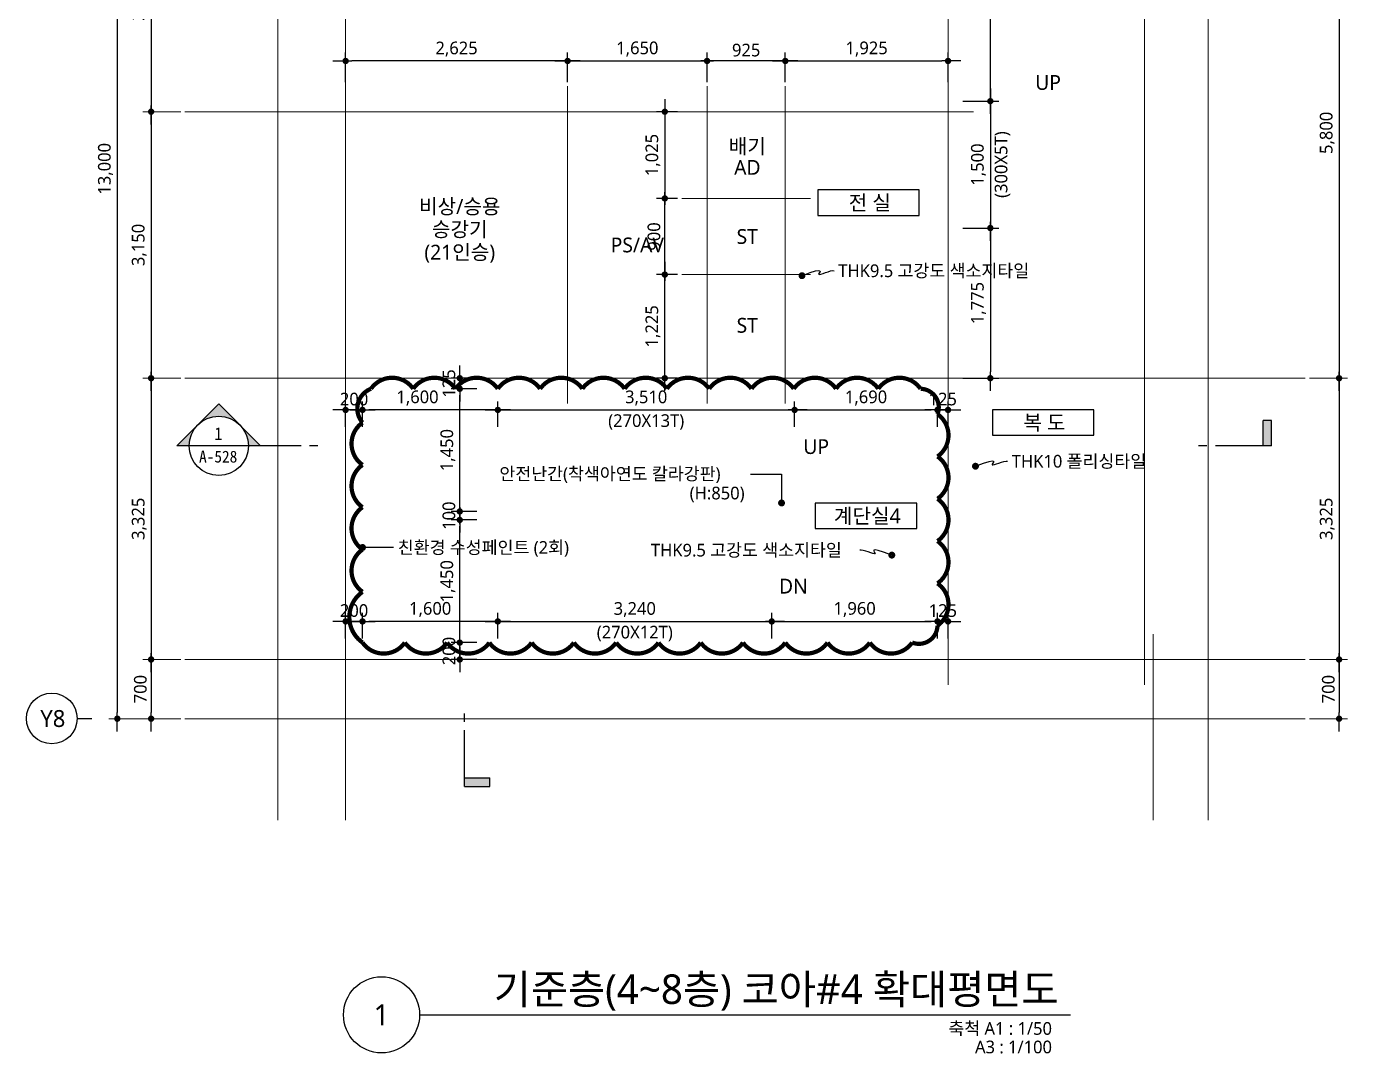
# Model space of a CAD drawing. Header units: millimetres. Extents: x 1424731 to 1631737, y 707248 to 849681.
# Drawn here: x 1551412 to 1567037, y 747948 to 760089 of the extents above; entities that cross this region are included whole.
import ezdxf
from ezdxf.enums import TextEntityAlignment as Align

# ---------------------------------------------------------------- set-up
doc = ezdxf.new("R2010")
doc.units = ezdxf.units.MM
doc.header["$MEASUREMENT"] = 0
doc.linetypes.add('CEN', pattern=[62, 60, -1, 0, -1])
doc.layers.get('0').update_dxf_attribs({"linetype": 'CONTINUOUS'})
for name, color, linetype, lineweight in [('A-AXIS-BUBL', 7, 'CONTINUOUS', 25), ('A-CNTL', 1, 'CEN', 15), ('A-DIMS', 7, 'CONTINUOUS', 25), ('A-MKXS-LEAD', 7, 'CONTINUOUS', 25), ('A-MKXS-MAK1', 3, 'CONTINUOUS', 25), ('A-MKXS-TEXT1', 3, 'CONTINUOUS', 25), ('A-MKXS-TEXT2', 7, 'CONTINUOUS', 25), ('A-MKXX-NAME', 3, 'CONTINUOUS', 25), ('A-MKXX-SYMB', 7, 'CONTINUOUS', 25), ('A-XXXX-SYMB', 7, 'CONTINUOUS', 25), ('A-XXXX-TXT1', 3, 'CONTINUOUS', 25), ('A-XXXX-TXT2', 3, 'CONTINUOUS', 25), ('REV-202205', 20, 'CONTINUOUS', 25)]:
    doc.layers.add(name, color=color, linetype=linetype, lineweight=lineweight)
doc.styles.add('HY울릉도L', font='')
doc.styles.add('돋움체', font='')
doc.styles.add('맑은고딕', font='malgun.ttf')
doc.styles.get('HY울릉도L').set_extended_font_data('HYwulM')
doc.styles.get('돋움체').set_extended_font_data('DotumChe')
doc.dimstyles.new('CDIM', dxfattribs={"dimtxt": 3, "dimasz": 1.5, "dimexe": 2, "dimexo": 1, "dimgap": 1, "dimtad": 1, "dimdec": 0, "dimrnd": 0.5, "dimzin": 0, "dimdsep": 32, "dimlunit": 6, "dimtxsty": 'HY울릉도L', "dimblk1": '_CIDOT', "dimblk2": '_CIDOT', "dimsah": 1, "dimcen": 5.5, "dimclrd": 2, "dimclre": 2, "dimclrt": 7, "dimadec": 0, "dimazin": 0, "dimtfac": 1, "dimtdec": 0, "dimtix": 1, "dimtmove": 2, "dimatfit": 1, "dimldrblk": '_CIDOT', "dimfxl": 1, "dimtolj": 1, "dimtzin": 0, "dimlwd": -1, "dimarcsym": 0})

# ---------------------------------------------------------------- blocks, each defined once
blk = doc.blocks.new('_CIDOT')
at = {"color": 0, "linetype": 'ByBlock'}
blk.add_line((2, 0), (-1, 0), dxfattribs=at)
at = {"color": 0, "linetype": 'ByBlock', "const_width": 0.5}
blk.add_lwpolyline([(-0.25, 0, 1), (0.25, 0, 1)], format="xyb", close=True, dxfattribs=at)
blk = doc.blocks.new('*D528')
at = {"layer": 'A-DIMS', "lineweight": -2, "transparency": 16777216}
for p, q in [((-1150, 0), (-2000, 0)), ((-1150, -13000), (-2000, -13000))]:
    blk.add_line(p, q, dxfattribs=at)
at = {"layer": 'A-DIMS', "transparency": 16777216}
blk.add_line((-1900, -75), (-1900, -12925), dxfattribs=at)
at = {"layer": 'A-DIMS', "transparency": 16777216, "xscale": 75, "yscale": 75, "zscale": 75}
for p, rotation in [((-1900, 0), 90), ((-1900, -13000), 270)]:
    blk.add_blockref('_CIDOT', p, dxfattribs=dict(at, rotation=rotation))
at = {"layer": 'A-DIMS', "color": 3, "transparency": 16777216, "insert": (-2040, -6500), "char_height": 150, "attachment_point": 5, "rotation": 90, "style": '맑은고딕'}
blk.add_mtext('\\A1;13,000', dxfattribs=at)
blk = doc.blocks.new('*D530')
at = {"layer": 'A-DIMS', "lineweight": -2, "transparency": 16777216}
for p, q in [((-1150, -3175), (-1600, -3175)), ((-1150, -5825), (-1600, -5825))]:
    blk.add_line(p, q, dxfattribs=at)
at = {"layer": 'A-DIMS', "transparency": 16777216}
blk.add_line((-1500, -3250), (-1500, -5750), dxfattribs=at)
at = {"layer": 'A-DIMS', "transparency": 16777216, "xscale": 75, "yscale": 75, "zscale": 75}
for p, rotation in [((-1500, -3175), 90), ((-1500, -5825), 270)]:
    blk.add_blockref('_CIDOT', p, dxfattribs=dict(at, rotation=rotation))
at = {"layer": 'A-DIMS', "color": 3, "transparency": 16777216, "insert": (-1640, -4500), "char_height": 150, "attachment_point": 5, "rotation": 90, "style": '맑은고딕'}
blk.add_mtext('\\A1;2,650', dxfattribs=at)
blk = doc.blocks.new('*D531')
at = {"layer": 'A-DIMS', "lineweight": -2, "transparency": 16777216}
for p, q in [((-1150, -5825), (-1600, -5825)), ((-1150, -8975), (-1600, -8975))]:
    blk.add_line(p, q, dxfattribs=at)
at = {"layer": 'A-DIMS', "transparency": 16777216}
blk.add_line((-1500, -5900), (-1500, -8900), dxfattribs=at)
at = {"layer": 'A-DIMS', "transparency": 16777216, "xscale": 75, "yscale": 75, "zscale": 75}
for p, rotation in [((-1500, -5825), 90), ((-1500, -8975), 270)]:
    blk.add_blockref('_CIDOT', p, dxfattribs=dict(at, rotation=rotation))
at = {"layer": 'A-DIMS', "color": 3, "transparency": 16777216, "insert": (-1640, -7400), "char_height": 150, "attachment_point": 5, "rotation": 90, "style": '맑은고딕'}
blk.add_mtext('\\A1;3,150', dxfattribs=at)
blk = doc.blocks.new('*D532')
at = {"layer": 'A-DIMS', "lineweight": -2, "transparency": 16777216}
for p, q in [((-1150, -8975), (-1600, -8975)), ((-1150, -12300), (-1600, -12300))]:
    blk.add_line(p, q, dxfattribs=at)
at = {"layer": 'A-DIMS', "transparency": 16777216}
blk.add_line((-1500, -9050), (-1500, -12225), dxfattribs=at)
at = {"layer": 'A-DIMS', "transparency": 16777216, "xscale": 75, "yscale": 75, "zscale": 75}
for p, rotation in [((-1500, -8975), 90), ((-1500, -12300), 270)]:
    blk.add_blockref('_CIDOT', p, dxfattribs=dict(at, rotation=rotation))
at = {"layer": 'A-DIMS', "color": 3, "transparency": 16777216, "insert": (-1640, -10637), "char_height": 150, "attachment_point": 5, "rotation": 90, "style": '맑은고딕'}
blk.add_mtext('\\A1;3,325', dxfattribs=at)
blk = doc.blocks.new('*D533')
at = {"layer": 'A-DIMS', "lineweight": -2, "transparency": 16777216}
for p, q in [((-1150, -12300), (-1600, -12300)), ((-1150, -13000), (-1600, -13000))]:
    blk.add_line(p, q, dxfattribs=at)
at = {"layer": 'A-DIMS', "transparency": 16777216}
blk.add_line((-1500, -12375), (-1500, -12925), dxfattribs=at)
at = {"layer": 'A-DIMS', "transparency": 16777216, "xscale": 75, "yscale": 75, "zscale": 75}
for p, rotation in [((-1500, -12300), 90), ((-1500, -13000), 270)]:
    blk.add_blockref('_CIDOT', p, dxfattribs=dict(at, rotation=rotation))
at = {"layer": 'A-DIMS', "color": 3, "transparency": 16777216, "insert": (-1627, -12650), "char_height": 150, "attachment_point": 5, "rotation": 90, "style": '맑은고딕'}
blk.add_mtext('\\A1;700', dxfattribs=at)
blk = doc.blocks.new('*D536')
at = {"layer": 'A-DIMS', "lineweight": -2, "transparency": 16777216}
for p, q in [((12200, -3175), (12650, -3175)), ((12200, -8975), (12650, -8975))]:
    blk.add_line(p, q, dxfattribs=at)
at = {"layer": 'A-DIMS', "transparency": 16777216}
blk.add_line((12550, -3250), (12550, -8900), dxfattribs=at)
at = {"layer": 'A-DIMS', "transparency": 16777216, "xscale": 75, "yscale": 75, "zscale": 75}
for p, rotation in [((12550, -3175), 90), ((12550, -8975), 270)]:
    blk.add_blockref('_CIDOT', p, dxfattribs=dict(at, rotation=rotation))
at = {"layer": 'A-DIMS', "color": 3, "transparency": 16777216, "insert": (12410, -6075), "char_height": 150, "attachment_point": 5, "rotation": 90, "style": '맑은고딕'}
blk.add_mtext('\\A1;5,800', dxfattribs=at)
blk = doc.blocks.new('*D537')
at = {"layer": 'A-DIMS', "lineweight": -2, "transparency": 16777216}
for p, q in [((12200, -8975), (12650, -8975)), ((12200, -12300), (12650, -12300))]:
    blk.add_line(p, q, dxfattribs=at)
at = {"layer": 'A-DIMS', "transparency": 16777216}
blk.add_line((12550, -9050), (12550, -12225), dxfattribs=at)
at = {"layer": 'A-DIMS', "transparency": 16777216, "xscale": 75, "yscale": 75, "zscale": 75}
for p, rotation in [((12550, -8975), 90), ((12550, -12300), 270)]:
    blk.add_blockref('_CIDOT', p, dxfattribs=dict(at, rotation=rotation))
at = {"layer": 'A-DIMS', "color": 3, "transparency": 16777216, "insert": (12410, -10637), "char_height": 150, "attachment_point": 5, "rotation": 90, "style": '맑은고딕'}
blk.add_mtext('\\A1;3,325', dxfattribs=at)
blk = doc.blocks.new('*D538')
at = {"layer": 'A-DIMS', "lineweight": -2, "transparency": 16777216}
for p, q in [((12200, -12300), (12650, -12300)), ((12200, -13000), (12650, -13000))]:
    blk.add_line(p, q, dxfattribs=at)
at = {"layer": 'A-DIMS', "transparency": 16777216}
blk.add_line((12550, -12375), (12550, -12925), dxfattribs=at)
at = {"layer": 'A-DIMS', "transparency": 16777216, "xscale": 75, "yscale": 75, "zscale": 75}
for p, rotation in [((12550, -12300), 90), ((12550, -13000), 270)]:
    blk.add_blockref('_CIDOT', p, dxfattribs=dict(at, rotation=rotation))
at = {"layer": 'A-DIMS', "color": 3, "transparency": 16777216, "insert": (12423, -12650), "char_height": 150, "attachment_point": 5, "rotation": 90, "style": '맑은고딕'}
blk.add_mtext('\\A1;700', dxfattribs=at)
blk = doc.blocks.new('*D36')
at = {"layer": 'A-DIMS', "lineweight": -2, "transparency": 16777216}
for p, q in [((1562487, 759206), (1562912, 759206)), ((1562487, 757706), (1562912, 757706))]:
    blk.add_line(p, q, dxfattribs=at)
at = {"layer": 'A-DIMS', "transparency": 16777216}
blk.add_line((1562812, 759131), (1562812, 757781), dxfattribs=at)
at = {"layer": 'A-DIMS', "transparency": 16777216, "xscale": 75, "yscale": 75, "zscale": 75}
for p, rotation in [((1562812, 759206), 90), ((1562812, 757706), 270)]:
    blk.add_blockref('_CIDOT', p, dxfattribs=dict(at, rotation=rotation))
at = {"layer": 'A-DIMS', "color": 3, "transparency": 16777216, "char_height": 150, "attachment_point": 5, "rotation": 90, "style": '맑은고딕'}
for s, insert in [('\\A1;(300X5T)', (1562955, 758456)), ('\\A1;1,500', (1562672, 758456))]:
    blk.add_mtext(s, dxfattribs=dict(at, insert=insert))
blk = doc.blocks.new('*D37')
at = {"layer": 'A-DIMS', "lineweight": -2, "transparency": 16777216}
for p, q in [((1562487, 761731), (1562912, 761731)), ((1562487, 759206), (1562912, 759206))]:
    blk.add_line(p, q, dxfattribs=at)
at = {"layer": 'A-DIMS', "transparency": 16777216}
blk.add_line((1562812, 759281), (1562812, 761656), dxfattribs=at)
at = {"layer": 'A-DIMS', "transparency": 16777216, "xscale": 75, "yscale": 75, "zscale": 75}
for p, rotation in [((1562812, 761731), 90), ((1562812, 759206), 270)]:
    blk.add_blockref('_CIDOT', p, dxfattribs=dict(at, rotation=rotation))
at = {"layer": 'A-DIMS', "color": 3, "transparency": 16777216, "insert": (1562672, 760469), "char_height": 150, "attachment_point": 5, "rotation": 90, "style": '맑은고딕'}
blk.add_mtext('\\A1;2,525', dxfattribs=at)
blk = doc.blocks.new('*D38')
at = {"layer": 'A-DIMS', "lineweight": -2, "transparency": 16777216}
for p, q in [((1562487, 757706), (1562912, 757706)), ((1562487, 755931), (1562912, 755931))]:
    blk.add_line(p, q, dxfattribs=at)
at = {"layer": 'A-DIMS', "transparency": 16777216}
blk.add_line((1562812, 757631), (1562812, 756006), dxfattribs=at)
at = {"layer": 'A-DIMS', "transparency": 16777216, "xscale": 75, "yscale": 75, "zscale": 75}
for p, rotation in [((1562812, 757706), 90), ((1562812, 755931), 270)]:
    blk.add_blockref('_CIDOT', p, dxfattribs=dict(at, rotation=rotation))
at = {"layer": 'A-DIMS', "color": 3, "transparency": 16777216, "insert": (1562672, 756819), "char_height": 150, "attachment_point": 5, "rotation": 90, "style": '맑은고딕'}
blk.add_mtext('\\A1;1,775', dxfattribs=at)
blk = doc.blocks.new('CORE 4- 단면')
at = {"layer": 'A-MKXS-MAK1'}
h = blk.add_hatch(color=256, dxfattribs=at)
h.paths.add_polyline_path([(495, 845), (742, 597, 0.414214), (247, 597)])
h.paths.add_polyline_path([(742, 597), (990, 350), (845, 350, 0.198912)])
h.paths.add_polyline_path([(247, 597, 0.198912), (145, 350), (0, 350)])
for points in [[(12845, 650), (12945, 650), (12945, 350), (12845, 350)], [(3700, -3575), (3700, -3675), (3400, -3675), (3400, -3575)]]:
    blk.add_hatch(color=256, dxfattribs=at).paths.add_polyline_path(points)
for p, q in [((0, 350), (495, 845)), ((990, 350), (495, 845)), ((12945, 650), (12845, 650)), ((12845, 350), (12845, 650)), ((12945, 350), (12945, 650)), ((1468, 350), (0, 350)), ((1668, 350), (1568, 350)), ((12182, 350), (12082, 350)), ((12945, 350), (12282, 350)), ((3400, -2912), (3400, -2812)), ((3400, -3675), (3400, -3012)), ((3400, -3575), (3700, -3575)), ((3700, -3675), (3700, -3575)), ((3400, -3675), (3700, -3675))]:
    blk.add_line(p, q, dxfattribs=at)
blk.add_circle((495, 350), 350, dxfattribs=at)
at = {"layer": 'A-MKXS-TEXT2', "style": '돋움체'}
for s, height, p in [('1', 150, (491, 494)), ('A-528', 140, (488, 222))]:
    blk.add_text(s, height=height, dxfattribs=at).set_placement(p, align=Align.MIDDLE)
blk = doc.blocks.new('*D313')
at = {"layer": 'A-DIMS', "transparency": 16777216}
for p, q in [((1556537, 754431), (1556537, 754506)), ((1556537, 754356), (1556537, 754256)), ((1556537, 754181), (1556537, 754106))]:
    blk.add_line(p, q, dxfattribs=at)
at = {"layer": 'A-DIMS', "lineweight": -2, "transparency": 16777216}
for p, q in [((1556737, 754356), (1556437, 754356)), ((1556737, 754256), (1556437, 754256))]:
    blk.add_line(p, q, dxfattribs=at)
at = {"layer": 'A-DIMS', "transparency": 16777216, "xscale": 75, "yscale": 75, "zscale": 75}
for p, rotation in [((1556537, 754356), 270), ((1556537, 754256), 90)]:
    blk.add_blockref('_CIDOT', p, dxfattribs=dict(at, rotation=rotation))
at = {"layer": 'A-DIMS', "color": 3, "transparency": 16777216, "insert": (1556409, 754306), "char_height": 150, "attachment_point": 5, "rotation": 90, "style": '맑은고딕'}
blk.add_mtext('\\A1;100', dxfattribs=at)
blk = doc.blocks.new('*D314')
at = {"layer": 'A-DIMS', "lineweight": -2, "transparency": 16777216}
for p, q in [((1556737, 755806), (1556437, 755806)), ((1556737, 754356), (1556437, 754356))]:
    blk.add_line(p, q, dxfattribs=at)
at = {"layer": 'A-DIMS', "transparency": 16777216}
blk.add_line((1556537, 754431), (1556537, 755731), dxfattribs=at)
at = {"layer": 'A-DIMS', "transparency": 16777216, "xscale": 75, "yscale": 75, "zscale": 75}
for p, rotation in [((1556537, 755806), 90), ((1556537, 754356), 270)]:
    blk.add_blockref('_CIDOT', p, dxfattribs=dict(at, rotation=rotation))
at = {"layer": 'A-DIMS', "color": 3, "transparency": 16777216, "insert": (1556397, 755081), "char_height": 150, "attachment_point": 5, "rotation": 90, "style": '맑은고딕'}
blk.add_mtext('\\A1;1,450', dxfattribs=at)
blk = doc.blocks.new('*D315')
at = {"layer": 'A-DIMS', "transparency": 16777216}
for p, q in [((1556537, 752881), (1556537, 752956)), ((1556537, 752606), (1556537, 752806)), ((1556537, 752531), (1556537, 752456))]:
    blk.add_line(p, q, dxfattribs=at)
at = {"layer": 'A-DIMS', "lineweight": -2, "transparency": 16777216}
for p, q in [((1556737, 752806), (1556437, 752806)), ((1556737, 752606), (1556437, 752606))]:
    blk.add_line(p, q, dxfattribs=at)
at = {"layer": 'A-DIMS', "transparency": 16777216, "xscale": 75, "yscale": 75, "zscale": 75}
for p, rotation in [((1556537, 752806), 270), ((1556537, 752606), 90)]:
    blk.add_blockref('_CIDOT', p, dxfattribs=dict(at, rotation=rotation))
at = {"layer": 'A-DIMS', "color": 3, "transparency": 16777216, "insert": (1556410, 752706), "char_height": 150, "attachment_point": 5, "rotation": 90, "style": '맑은고딕'}
blk.add_mtext('\\A1;200', dxfattribs=at)
blk = doc.blocks.new('*D316')
at = {"layer": 'A-DIMS', "transparency": 16777216}
for p, q in [((1556537, 756006), (1556537, 756081)), ((1556537, 755806), (1556537, 755931)), ((1556537, 755731), (1556537, 755656))]:
    blk.add_line(p, q, dxfattribs=at)
at = {"layer": 'A-DIMS', "lineweight": -2, "transparency": 16777216}
for p, q in [((1556737, 755931), (1556437, 755931)), ((1556737, 755806), (1556437, 755806))]:
    blk.add_line(p, q, dxfattribs=at)
at = {"layer": 'A-DIMS', "transparency": 16777216, "xscale": 75, "yscale": 75, "zscale": 75}
for p, rotation in [((1556537, 755931), 270), ((1556537, 755806), 90)]:
    blk.add_blockref('_CIDOT', p, dxfattribs=dict(at, rotation=rotation))
at = {"layer": 'A-DIMS', "color": 3, "transparency": 16777216, "insert": (1556409, 755869), "char_height": 150, "attachment_point": 5, "rotation": 90, "style": '맑은고딕'}
blk.add_mtext('\\A1;125', dxfattribs=at)
blk = doc.blocks.new('*D317')
at = {"layer": 'A-DIMS', "lineweight": -2, "transparency": 16777216}
for p, q in [((1556987, 752856), (1556987, 753156)), ((1560227, 752856), (1560227, 753156))]:
    blk.add_line(p, q, dxfattribs=at)
at = {"layer": 'A-DIMS', "transparency": 16777216}
blk.add_line((1557062, 753056), (1560152, 753056), dxfattribs=at)
at = {"layer": 'A-DIMS', "transparency": 16777216, "xscale": 75, "yscale": 75, "zscale": 75, "rotation": 180}
blk.add_blockref('_CIDOT', (1556987, 753056), dxfattribs=at)
at = {"layer": 'A-DIMS', "transparency": 16777216, "xscale": 75, "yscale": 75, "zscale": 75}
blk.add_blockref('_CIDOT', (1560227, 753056), dxfattribs=at)
at = {"layer": 'A-DIMS', "color": 3, "transparency": 16777216, "char_height": 150, "attachment_point": 5, "style": '맑은고딕'}
for s, insert in [('\\A1;3,240', (1558607, 753196)), ('\\A1;(270X12T)', (1558607, 752913))]:
    blk.add_mtext(s, dxfattribs=dict(at, insert=insert))
blk = doc.blocks.new('*D318')
at = {"layer": 'A-DIMS', "lineweight": -2, "transparency": 16777216}
for p, q in [((1556987, 755356), (1556987, 755656)), ((1560497, 755356), (1560497, 755656))]:
    blk.add_line(p, q, dxfattribs=at)
at = {"layer": 'A-DIMS', "transparency": 16777216}
blk.add_line((1557062, 755556), (1560422, 755556), dxfattribs=at)
at = {"layer": 'A-DIMS', "transparency": 16777216, "xscale": 75, "yscale": 75, "zscale": 75, "rotation": 180}
blk.add_blockref('_CIDOT', (1556987, 755556), dxfattribs=at)
at = {"layer": 'A-DIMS', "transparency": 16777216, "xscale": 75, "yscale": 75, "zscale": 75}
blk.add_blockref('_CIDOT', (1560497, 755556), dxfattribs=at)
at = {"layer": 'A-DIMS', "color": 3, "transparency": 16777216, "char_height": 150, "attachment_point": 5, "style": '맑은고딕'}
for s, insert in [('\\A1;3,510', (1558742, 755697)), ('\\A1;(270X13T)', (1558742, 755413))]:
    blk.add_mtext(s, dxfattribs=dict(at, insert=insert))
blk = doc.blocks.new('*D319')
at = {"layer": 'A-DIMS', "lineweight": -2, "transparency": 16777216}
for p, q in [((1560497, 755406), (1560497, 755656)), ((1562187, 755356), (1562187, 755656))]:
    blk.add_line(p, q, dxfattribs=at)
at = {"layer": 'A-DIMS', "transparency": 16777216}
blk.add_line((1560572, 755556), (1562112, 755556), dxfattribs=at)
at = {"layer": 'A-DIMS', "transparency": 16777216, "xscale": 75, "yscale": 75, "zscale": 75, "rotation": 180}
blk.add_blockref('_CIDOT', (1560497, 755556), dxfattribs=at)
at = {"layer": 'A-DIMS', "transparency": 16777216, "xscale": 75, "yscale": 75, "zscale": 75}
blk.add_blockref('_CIDOT', (1562187, 755556), dxfattribs=at)
at = {"layer": 'A-DIMS', "color": 3, "transparency": 16777216, "insert": (1561342, 755697), "char_height": 150, "attachment_point": 5, "style": '맑은고딕'}
blk.add_mtext('\\A1;1,690', dxfattribs=at)
blk = doc.blocks.new('*D320')
at = {"layer": 'A-DIMS', "lineweight": -2, "transparency": 16777216}
for p, q in [((1555387, 755356), (1555387, 755656)), ((1556987, 755356), (1556987, 755656))]:
    blk.add_line(p, q, dxfattribs=at)
at = {"layer": 'A-DIMS', "transparency": 16777216}
blk.add_line((1556912, 755556), (1555462, 755556), dxfattribs=at)
at = {"layer": 'A-DIMS', "transparency": 16777216, "xscale": 75, "yscale": 75, "zscale": 75, "rotation": 180}
blk.add_blockref('_CIDOT', (1555387, 755556), dxfattribs=at)
at = {"layer": 'A-DIMS', "transparency": 16777216, "xscale": 75, "yscale": 75, "zscale": 75}
blk.add_blockref('_CIDOT', (1556987, 755556), dxfattribs=at)
at = {"layer": 'A-DIMS', "color": 3, "transparency": 16777216, "insert": (1556037, 755697), "char_height": 150, "attachment_point": 5, "style": '맑은고딕'}
blk.add_mtext('\\A1;1,600', dxfattribs=at)
blk = doc.blocks.new('*D321')
at = {"layer": 'A-DIMS', "lineweight": -2, "transparency": 16777216}
for p, q in [((1555387, 752856), (1555387, 753156)), ((1556987, 752856), (1556987, 753156))]:
    blk.add_line(p, q, dxfattribs=at)
at = {"layer": 'A-DIMS', "transparency": 16777216}
blk.add_line((1556912, 753056), (1555462, 753056), dxfattribs=at)
at = {"layer": 'A-DIMS', "transparency": 16777216, "xscale": 75, "yscale": 75, "zscale": 75, "rotation": 180}
blk.add_blockref('_CIDOT', (1555387, 753056), dxfattribs=at)
at = {"layer": 'A-DIMS', "transparency": 16777216, "xscale": 75, "yscale": 75, "zscale": 75}
blk.add_blockref('_CIDOT', (1556987, 753056), dxfattribs=at)
at = {"layer": 'A-DIMS', "color": 3, "transparency": 16777216, "insert": (1556187, 753197), "char_height": 150, "attachment_point": 5, "style": '맑은고딕'}
blk.add_mtext('\\A1;1,600', dxfattribs=at)
blk = doc.blocks.new('*D322')
at = {"layer": 'A-DIMS', "lineweight": -2, "transparency": 16777216}
for p, q in [((1560227, 752906), (1560227, 753156)), ((1562187, 752856), (1562187, 753156))]:
    blk.add_line(p, q, dxfattribs=at)
at = {"layer": 'A-DIMS', "transparency": 16777216}
blk.add_line((1560302, 753056), (1562112, 753056), dxfattribs=at)
at = {"layer": 'A-DIMS', "transparency": 16777216, "xscale": 75, "yscale": 75, "zscale": 75, "rotation": 180}
blk.add_blockref('_CIDOT', (1560227, 753056), dxfattribs=at)
at = {"layer": 'A-DIMS', "transparency": 16777216, "xscale": 75, "yscale": 75, "zscale": 75}
blk.add_blockref('_CIDOT', (1562187, 753056), dxfattribs=at)
at = {"layer": 'A-DIMS', "color": 3, "transparency": 16777216, "insert": (1561207, 753197), "char_height": 150, "attachment_point": 5, "style": '맑은고딕'}
blk.add_mtext('\\A1;1,960', dxfattribs=at)
blk = doc.blocks.new('*D323')
at = {"layer": 'A-DIMS', "lineweight": -2, "transparency": 16777216}
for p, q in [((1555187, 755356), (1555187, 755656)), ((1555387, 755356), (1555387, 755656))]:
    blk.add_line(p, q, dxfattribs=at)
at = {"layer": 'A-DIMS', "transparency": 16777216}
for p, q in [((1555112, 755556), (1555037, 755556)), ((1555387, 755556), (1555187, 755556)), ((1555462, 755556), (1555537, 755556))]:
    blk.add_line(p, q, dxfattribs=at)
at = {"layer": 'A-DIMS', "transparency": 16777216, "xscale": 75, "yscale": 75, "zscale": 75}
blk.add_blockref('_CIDOT', (1555187, 755556), dxfattribs=at)
at = {"layer": 'A-DIMS', "transparency": 16777216, "xscale": 75, "yscale": 75, "zscale": 75, "rotation": 180}
blk.add_blockref('_CIDOT', (1555387, 755556), dxfattribs=at)
at = {"layer": 'A-DIMS', "color": 3, "transparency": 16777216, "insert": (1555287, 755684), "char_height": 150, "attachment_point": 5, "style": '맑은고딕'}
blk.add_mtext('\\A1;200', dxfattribs=at)
blk = doc.blocks.new('*D324')
at = {"layer": 'A-DIMS', "lineweight": -2, "transparency": 16777216}
for p, q in [((1555187, 752856), (1555187, 753156)), ((1555387, 752856), (1555387, 753156))]:
    blk.add_line(p, q, dxfattribs=at)
at = {"layer": 'A-DIMS', "transparency": 16777216}
for p, q in [((1555112, 753056), (1555037, 753056)), ((1555387, 753056), (1555187, 753056)), ((1555462, 753056), (1555537, 753056))]:
    blk.add_line(p, q, dxfattribs=at)
at = {"layer": 'A-DIMS', "transparency": 16777216, "xscale": 75, "yscale": 75, "zscale": 75}
blk.add_blockref('_CIDOT', (1555187, 753056), dxfattribs=at)
at = {"layer": 'A-DIMS', "transparency": 16777216, "xscale": 75, "yscale": 75, "zscale": 75, "rotation": 180}
blk.add_blockref('_CIDOT', (1555387, 753056), dxfattribs=at)
at = {"layer": 'A-DIMS', "color": 3, "transparency": 16777216, "insert": (1555287, 753184), "char_height": 150, "attachment_point": 5, "style": '맑은고딕'}
blk.add_mtext('\\A1;200', dxfattribs=at)
blk = doc.blocks.new('*D325')
at = {"layer": 'A-DIMS', "lineweight": -2, "transparency": 16777216}
for p, q in [((1562187, 752856), (1562187, 753156)), ((1562312, 752856), (1562312, 753156))]:
    blk.add_line(p, q, dxfattribs=at)
at = {"layer": 'A-DIMS', "transparency": 16777216}
for p, q in [((1562112, 753056), (1562037, 753056)), ((1562187, 753056), (1562312, 753056)), ((1562387, 753056), (1562462, 753056))]:
    blk.add_line(p, q, dxfattribs=at)
at = {"layer": 'A-DIMS', "transparency": 16777216, "xscale": 75, "yscale": 75, "zscale": 75}
blk.add_blockref('_CIDOT', (1562187, 753056), dxfattribs=at)
at = {"layer": 'A-DIMS', "transparency": 16777216, "xscale": 75, "yscale": 75, "zscale": 75, "rotation": 180}
blk.add_blockref('_CIDOT', (1562312, 753056), dxfattribs=at)
at = {"layer": 'A-DIMS', "color": 3, "transparency": 16777216, "insert": (1562250, 753184), "char_height": 150, "attachment_point": 5, "style": '맑은고딕'}
blk.add_mtext('\\A1;125', dxfattribs=at)
blk = doc.blocks.new('*D326')
at = {"layer": 'A-DIMS', "lineweight": -2, "transparency": 16777216}
for p, q in [((1562187, 755356), (1562187, 755656)), ((1562312, 755356), (1562312, 755656))]:
    blk.add_line(p, q, dxfattribs=at)
at = {"layer": 'A-DIMS', "transparency": 16777216}
for p, q in [((1562112, 755556), (1562037, 755556)), ((1562187, 755556), (1562312, 755556)), ((1562387, 755556), (1562462, 755556))]:
    blk.add_line(p, q, dxfattribs=at)
at = {"layer": 'A-DIMS', "transparency": 16777216, "xscale": 75, "yscale": 75, "zscale": 75}
blk.add_blockref('_CIDOT', (1562187, 755556), dxfattribs=at)
at = {"layer": 'A-DIMS', "transparency": 16777216, "xscale": 75, "yscale": 75, "zscale": 75, "rotation": 180}
blk.add_blockref('_CIDOT', (1562312, 755556), dxfattribs=at)
at = {"layer": 'A-DIMS', "color": 3, "transparency": 16777216, "insert": (1562249, 755684), "char_height": 150, "attachment_point": 5, "style": '맑은고딕'}
blk.add_mtext('\\A1;125', dxfattribs=at)
blk = doc.blocks.new('*D550')
at = {"layer": 'A-DIMS', "lineweight": -2, "transparency": 16777216}
for p, q in [((1559112, 757156), (1558862, 757156)), ((1559112, 755931), (1558862, 755931))]:
    blk.add_line(p, q, dxfattribs=at)
at = {"layer": 'A-DIMS', "transparency": 16777216}
blk.add_line((1558962, 756006), (1558962, 757081), dxfattribs=at)
at = {"layer": 'A-DIMS', "transparency": 16777216, "xscale": 75, "yscale": 75, "zscale": 75}
for p, rotation in [((1558962, 757156), 90), ((1558962, 755931), 270)]:
    blk.add_blockref('_CIDOT', p, dxfattribs=dict(at, rotation=rotation))
at = {"layer": 'A-DIMS', "color": 3, "transparency": 16777216, "insert": (1558822, 756544), "char_height": 150, "attachment_point": 5, "rotation": 90, "style": '맑은고딕'}
blk.add_mtext('\\A1;1,225', dxfattribs=at)
blk = doc.blocks.new('*D551')
at = {"layer": 'A-DIMS', "lineweight": -2, "transparency": 16777216}
for p, q in [((1559112, 758056), (1558862, 758056)), ((1559112, 757156), (1558862, 757156))]:
    blk.add_line(p, q, dxfattribs=at)
at = {"layer": 'A-DIMS', "transparency": 16777216}
blk.add_line((1558962, 757231), (1558962, 757981), dxfattribs=at)
at = {"layer": 'A-DIMS', "transparency": 16777216, "xscale": 75, "yscale": 75, "zscale": 75}
for p, rotation in [((1558962, 758056), 90), ((1558962, 757156), 270)]:
    blk.add_blockref('_CIDOT', p, dxfattribs=dict(at, rotation=rotation))
at = {"layer": 'A-DIMS', "color": 3, "transparency": 16777216, "insert": (1558834, 757606), "char_height": 150, "attachment_point": 5, "rotation": 90, "style": '맑은고딕'}
blk.add_mtext('\\A1;900', dxfattribs=at)
blk = doc.blocks.new('*D552')
at = {"layer": 'A-DIMS', "lineweight": -2, "transparency": 16777216}
for p, q in [((1559112, 759081), (1558862, 759081)), ((1559112, 758056), (1558862, 758056))]:
    blk.add_line(p, q, dxfattribs=at)
at = {"layer": 'A-DIMS', "transparency": 16777216}
blk.add_line((1558962, 759006), (1558962, 758131), dxfattribs=at)
at = {"layer": 'A-DIMS', "transparency": 16777216, "xscale": 75, "yscale": 75, "zscale": 75}
for p, rotation in [((1558962, 759081), 90), ((1558962, 758056), 270)]:
    blk.add_blockref('_CIDOT', p, dxfattribs=dict(at, rotation=rotation))
at = {"layer": 'A-DIMS', "color": 3, "transparency": 16777216, "insert": (1558822, 758569), "char_height": 150, "attachment_point": 5, "rotation": 90, "style": '맑은고딕'}
blk.add_mtext('\\A1;1,025', dxfattribs=at)
blk = doc.blocks.new('*D553')
at = {"layer": 'A-DIMS', "lineweight": -2, "transparency": 16777216}
for p, q in [((1560387, 759431), (1560387, 759781)), ((1562312, 759431), (1562312, 759781))]:
    blk.add_line(p, q, dxfattribs=at)
at = {"layer": 'A-DIMS', "transparency": 16777216}
blk.add_line((1560462, 759681), (1562237, 759681), dxfattribs=at)
at = {"layer": 'A-DIMS', "transparency": 16777216, "xscale": 75, "yscale": 75, "zscale": 75, "rotation": 180}
blk.add_blockref('_CIDOT', (1560387, 759681), dxfattribs=at)
at = {"layer": 'A-DIMS', "transparency": 16777216, "xscale": 75, "yscale": 75, "zscale": 75}
blk.add_blockref('_CIDOT', (1562312, 759681), dxfattribs=at)
at = {"layer": 'A-DIMS', "color": 3, "transparency": 16777216, "insert": (1561349, 759822), "char_height": 150, "attachment_point": 5, "style": '맑은고딕'}
blk.add_mtext('\\A1;1,925', dxfattribs=at)
blk = doc.blocks.new('*D554')
at = {"layer": 'A-DIMS', "lineweight": -2, "transparency": 16777216}
for p, q in [((1559462, 759431), (1559462, 759781)), ((1560387, 759431), (1560387, 759781))]:
    blk.add_line(p, q, dxfattribs=at)
at = {"layer": 'A-DIMS', "transparency": 16777216}
blk.add_line((1560312, 759681), (1559537, 759681), dxfattribs=at)
at = {"layer": 'A-DIMS', "transparency": 16777216, "xscale": 75, "yscale": 75, "zscale": 75, "rotation": 180}
blk.add_blockref('_CIDOT', (1559462, 759681), dxfattribs=at)
at = {"layer": 'A-DIMS', "transparency": 16777216, "xscale": 75, "yscale": 75, "zscale": 75}
blk.add_blockref('_CIDOT', (1560387, 759681), dxfattribs=at)
at = {"layer": 'A-DIMS', "color": 3, "transparency": 16777216, "insert": (1559924, 759809), "char_height": 150, "attachment_point": 5, "style": '맑은고딕'}
blk.add_mtext('\\A1;925', dxfattribs=at)
blk = doc.blocks.new('*D555')
at = {"layer": 'A-DIMS', "lineweight": -2, "transparency": 16777216}
for p, q in [((1557812, 759431), (1557812, 759781)), ((1559462, 759431), (1559462, 759781))]:
    blk.add_line(p, q, dxfattribs=at)
at = {"layer": 'A-DIMS', "transparency": 16777216}
blk.add_line((1557887, 759681), (1559387, 759681), dxfattribs=at)
at = {"layer": 'A-DIMS', "transparency": 16777216, "xscale": 75, "yscale": 75, "zscale": 75, "rotation": 180}
blk.add_blockref('_CIDOT', (1557812, 759681), dxfattribs=at)
at = {"layer": 'A-DIMS', "transparency": 16777216, "xscale": 75, "yscale": 75, "zscale": 75}
blk.add_blockref('_CIDOT', (1559462, 759681), dxfattribs=at)
at = {"layer": 'A-DIMS', "color": 3, "transparency": 16777216, "insert": (1558637, 759822), "char_height": 150, "attachment_point": 5, "style": '맑은고딕'}
blk.add_mtext('\\A1;1,650', dxfattribs=at)
blk = doc.blocks.new('*D556')
at = {"layer": 'A-DIMS', "lineweight": -2, "transparency": 16777216}
for p, q in [((1555187, 759431), (1555187, 759781)), ((1557812, 759431), (1557812, 759781))]:
    blk.add_line(p, q, dxfattribs=at)
at = {"layer": 'A-DIMS', "transparency": 16777216}
blk.add_line((1557737, 759681), (1555262, 759681), dxfattribs=at)
at = {"layer": 'A-DIMS', "transparency": 16777216, "xscale": 75, "yscale": 75, "zscale": 75, "rotation": 180}
blk.add_blockref('_CIDOT', (1555187, 759681), dxfattribs=at)
at = {"layer": 'A-DIMS', "transparency": 16777216, "xscale": 75, "yscale": 75, "zscale": 75}
blk.add_blockref('_CIDOT', (1557812, 759681), dxfattribs=at)
at = {"layer": 'A-DIMS', "color": 3, "transparency": 16777216, "insert": (1556499, 759821), "char_height": 150, "attachment_point": 5, "style": '맑은고딕'}
blk.add_mtext('\\A1;2,625', dxfattribs=at)
blk = doc.blocks.new('*D637')
at = {"layer": 'A-DIMS', "lineweight": -2, "transparency": 16777216}
for p, q in [((1556737, 754256), (1556437, 754256)), ((1556737, 752806), (1556437, 752806))]:
    blk.add_line(p, q, dxfattribs=at)
at = {"layer": 'A-DIMS', "transparency": 16777216}
blk.add_line((1556537, 752881), (1556537, 754181), dxfattribs=at)
at = {"layer": 'A-DIMS', "transparency": 16777216, "xscale": 75, "yscale": 75, "zscale": 75}
for p, rotation in [((1556537, 754256), 90), ((1556537, 752806), 270)]:
    blk.add_blockref('_CIDOT', p, dxfattribs=dict(at, rotation=rotation))
at = {"layer": 'A-DIMS', "color": 3, "transparency": 16777216, "insert": (1556397, 753531), "char_height": 150, "attachment_point": 5, "rotation": 90, "style": '맑은고딕'}
blk.add_mtext('\\A1;1,450', dxfattribs=at)
blk = doc.blocks.new('CORE1_GRID')
at = {"layer": 'A-AXIS-BUBL', "ltscale": 0.2}
blk.add_line((-2200, -13000), (-2375, -13000), dxfattribs=at)
blk.add_circle((-2675, -12997.1), 300, dxfattribs=at)
at = {"layer": 'A-CNTL'}
for p, q in [((0, 1600), (0, -14200)), ((800, 1600), (800, -14200)), ((10250, 1600), (10250, -12600)), ((11000, 1600), (11000, -14200)), ((7925, -1850), (7925, -12600)), ((3425, -5525), (3425, -9275)), ((5075, -5525), (5075, -9275)), ((6000, -5525), (6000, -9275)), ((-1100, -5825), (8225, -5825)), ((4775, -6850), (6300, -6850)), ((4775, -7750), (6300, -7750)), ((-1100, -8975), (12150, -8975)), ((10350, -12000), (10350, -14200)), ((-1100, -12300), (12150, -12300)), ((-1100, -13000), (12150, -13000))]:
    blk.add_line(p, q, dxfattribs=at)
at = {"layer": 'A-XXXX-TXT2', "ltscale": 0.2, "style": '맑은고딕'}
blk.add_text('Y8', height=200, dxfattribs=at).set_placement((-2662.9, -12997.7), align=Align.MIDDLE)
at = {"layer": 'A-DIMS'}
for base, p1, p2, picture, middle in [((-1900, -13000), (-1100, 0), (-1100, -13000), '*D528', (-2040.5, -6500)), ((-1500, -5825), (-1100, -3175), (-1100, -5825), '*D530', (-1640.1, -4500)), ((12550, -8975), (12150, -3175), (12150, -8975), '*D536', (12409.9, -6075)), ((-1500, -8975), (-1100, -5825), (-1100, -8975), '*D531', (-1640.5, -7400)), ((-1500, -12300), (-1100, -8975), (-1100, -12300), '*D532', (-1640.1, -10637.5)), ((12550, -12300), (12150, -8975), (12150, -12300), '*D537', (12409.9, -10637.5)), ((-1500, -13000), (-1100, -12300), (-1100, -13000), '*D533', (-1627.5, -12650)), ((12550, -13000), (12150, -12300), (12150, -13000), '*D538', (12422.5, -12650))]:
    dim = blk.add_linear_dim(base=base, p1=p1, p2=p2, angle=90, dimstyle='CDIM', override={"dimscale": 50, "dimtxsty": '맑은고딕', "dimclrd": 256, "dimclre": 256, "dimclrt": 3}, dxfattribs=at)
    dim.commit()
    dim.dimension.update_dxf_attribs({"geometry": picture, "text_midpoint": middle})

msp = doc.modelspace()

# ---------------------------------------------------------------- linework, layer by layer
at = {"layer": 'A-MKXS-LEAD'}
for points in [[(1560583.3, 757142.2), (1560681, 757179.1), (1560744.7, 757199), (1560781, 757205.4), (1560796.4, 757201.9), (1560797.5, 757192), (1560791, 757179.2), (1560783.5, 757167), (1560781.5, 757159), (1560790.2, 757157.6), (1560808.3, 757162), (1560833.2, 757170.2), (1560862.1, 757180.3), (1560892.3, 757190.4), (1560921.1, 757198.6), (1560945.8, 757202.9), (1560963.7, 757201.5)], [(1562635.4, 754890.4), (1562733.1, 754927.2), (1562796.8, 754947.1), (1562833.1, 754953.6), (1562848.5, 754950.1), (1562849.6, 754940.2), (1562843.1, 754927.4), (1562835.6, 754915.2), (1562833.6, 754907.1), (1562842.3, 754905.8), (1562860.4, 754910.2), (1562885.3, 754918.4), (1562914.2, 754928.5), (1562944.4, 754938.6), (1562973.2, 754946.8), (1562997.9, 754951.1), (1563015.7, 754949.6)], [(1559975.8, 754795.5), (1560342.8, 754795.5), (1560342.8, 754456.2)], [(1555754, 753930.4), (1555387, 753930.4), (1555387, 753930.4)], [(1561647.7, 753839.6), (1561550, 753876.5), (1561486.3, 753896.4), (1561450, 753902.8), (1561434.6, 753899.3), (1561433.5, 753889.4), (1561440, 753876.6), (1561447.5, 753864.4), (1561449.4, 753856.4), (1561440.8, 753855), (1561422.7, 753859.4), (1561397.8, 753867.6), (1561368.9, 753877.7), (1561338.7, 753887.8), (1561309.9, 753896), (1561285.2, 753900.3), (1561267.3, 753898.9)]]:
    msp.add_lwpolyline(points, dxfattribs=at)
at = {"layer": 'A-MKXS-LEAD', "const_width": 40}
for points in [[(1560563.4, 757144.6, 1), (1560604.8, 757140.5, 1)], [(1562615.5, 754892.8, 1), (1562656.9, 754888.6, 1)], [(1560322.1, 754458.2, 1), (1560363.6, 754454.1, 1)], [(1555366.3, 753932.4, 1), (1555407.7, 753928.3, 1)], [(1561667.6, 753842, -1), (1561626.1, 753837.8, -1)]]:
    msp.add_lwpolyline(points, format="xyb", close=True, dxfattribs=at)
at = {"layer": 'A-MKXX-SYMB'}
for points in [[(1560772, 757856.2), (1561972, 757856.2), (1561972, 758156.2), (1560772, 758156.2)], [(1562837, 755256.2), (1564037, 755256.2), (1564037, 755556.2), (1562837, 755556.2)], [(1560741.5, 754152.9), (1561941.5, 754152.9), (1561941.5, 754452.9), (1560741.5, 754452.9)]]:
    msp.add_lwpolyline(points, close=True, dxfattribs=at)
at = {"layer": 'A-XXXX-SYMB'}
msp.add_line((1556062, 748406.2), (1563762, 748406.2), dxfattribs=at)
msp.add_circle((1555612, 748406.2), 450, dxfattribs=at)
at = {"layer": 'REV-202205', "const_width": 50}
msp.add_lwpolyline([(1555387, 752806.2, 0.5205671), (1555887, 752806.2, 0.5205671), (1556387, 752806.2, 0.5205671), (1556887, 752806.2, 0.5205671), (1557387, 752806.2, 0.5205671), (1557887, 752806.2, 0.5205671), (1558387, 752806.2, 0.5205671), (1558887, 752806.2, 0.5205671), (1559387, 752806.2, 0.5205671), (1559887, 752806.2, 0.5205671), (1560387, 752806.2, 0.5205671), (1560887, 752806.2, 0.5205671), (1561387, 752806.2, 0.5205671), (1561887, 752806.2, 0.5205671), (1562187, 753006.2, 0.5205671), (1562187, 753506.2, 0.5205671), (1562187, 754006.2, 0.5205671), (1562187, 754506.2, 0.5205671), (1562187, 755006.2, 0.5205671), (1562187, 755506.2, 0.5205671), (1561987, 755806.2, 0.5205671), (1561487, 755806.2, 0.5205671), (1560987, 755806.2, 0.5205671), (1560487, 755806.2, 0.5205671), (1559987, 755806.2, 0.5205671), (1559487, 755806.2, 0.5205671), (1558987, 755806.2, 0.5205671), (1558487, 755806.2, 0.5205671), (1557987, 755806.2, 0.5205671), (1557487, 755806.2, 0.5205671), (1556987, 755806.2, 0.5205671), (1556487, 755806.2, 0.5205671), (1555987, 755806.2, 0.5205671), (1555487, 755806.2, 0.5205671), (1555387, 755406.2, 0.5205671), (1555387, 754906.2, 0.5205671), (1555387, 754406.2, 0.5205671), (1555387, 753906.2, 0.5205671), (1555387, 753406.2, 0.5205671)], format="xyb", close=True, dxfattribs=at)

# ---------------------------------------------------------------- block references
msp.add_blockref('CORE 4- 단면', (1553192, 754781.2))
at = {"layer": 'A-CNTL'}
msp.add_blockref('CORE1_GRID', (1554387, 764906.2), dxfattribs=at)

# ---------------------------------------------------------------- texts
at = {"layer": 'A-MKXS-TEXT1', "style": '맑은고딕'}
for s, p in [('THK9.5 고강도 색소지타일', (1561013.7, 757201.5)), ('THK10 폴리싱타일', (1563065.7, 754949.6)), ('안전난간(착색아연도 칼라강판)', (1557005.9, 754801.3)), ('(H:850)', (1559256.3, 754573.8)), ('친환경 수성페인트 (2회)', (1555804, 753930.4)), ('THK9.5 고강도 색소지타일', (1558797.7, 753898.9))]:
    msp.add_text(s, height=150, dxfattribs=at).set_placement(p, align=Align.MIDDLE_LEFT)
at = {"layer": 'A-MKXX-NAME', "style": '맑은고딕'}
for s, p in [('UP', (1563494.9, 759426.7)), ('배기', (1559938.5, 758672.9)), ('AD', (1559938.5, 758422.9)), ('비상/승용', (1556537, 757961.2)), ('전 실', (1561386.5, 758006.2)), ('승강기', (1556537, 757691.2)), ('ST', (1559937, 757606.2)), ('(21인승)', (1556537, 757421.2)), ('PS/AV', (1558637, 757506.2)), ('ST', (1559937, 756556.2)), ('복 도', (1563451.5, 755406.2)), ('UP', (1560752.5, 755123)), ('계단실4', (1561356, 754302.9)), ('DN', (1560482.5, 753473))]:
    msp.add_text(s, height=175, dxfattribs=at).set_placement(p, align=Align.MIDDLE_CENTER)
at = {"layer": 'A-XXXX-TXT1', "style": '맑은고딕'}
msp.add_text('기준층(4~8층) 코아#4 확대평면도', height=350, dxfattribs=at).set_placement((1563619.1, 748428.8), align=Align.BOTTOM_RIGHT)
msp.add_text('1', height=250, dxfattribs=at).set_placement((1555612, 748406.2), align=Align.MIDDLE)
for s, p in [('축척 A1 : 1/50', (1563541.2, 748320)), ('A3 : 1/100', (1563541.2, 748101.1))]:
    msp.add_text(s, height=150, dxfattribs=at).set_placement(p, align=Align.TOP_RIGHT)

# ---------------------------------------------------------------- dimensions: what is measured, and where the dimension line sits
at = {"layer": 'A-DIMS'}
for base, p1, p2, angle, picture, middle in [((1562812, 761731.2), (1562437, 759206.2), (1562437, 761731.2), 90, '*D37', (1562671.9, 760468.7)), ((1555187, 759681.2), (1557812, 759381.2), (1555187, 759381.2), 180, '*D556', (1556499.5, 759821.3)), ((1559462, 759681.2), (1560387, 759381.2), (1559462, 759381.2), 180, '*D554', (1559924.5, 759808.7)), ((1558962, 758056.2), (1559162, 759081.2), (1559162, 758056.2), 270, '*D552', (1558821.5, 758568.7)), ((1558962, 758056.2), (1559162, 757156.2), (1559162, 758056.2), 90, '*D551', (1558834.5, 757606.2)), ((1558962, 757156.2), (1559162, 755931.2), (1559162, 757156.2), 90, '*D550', (1558821.5, 756543.7)), ((1556537, 755806.2), (1556787, 754356.2), (1556787, 755806.2), 270, '*D314', (1556396.5, 755081.2)), ((1556537, 755931.2), (1556787, 755806.2), (1556787, 755931.2), 270, '*D316', (1556409.1, 755868.7)), ((1555187, 755556.2), (1555387, 755306.2), (1555187, 755306.2), 180, '*D323', (1555287, 755683.7)), ((1562187, 755556.2), (1560497, 755356.2), (1562187, 755306.2), 180, '*D319', (1561342, 755696.7)), ((1556537, 754256.2), (1556787, 752806.2), (1556787, 754256.2), 270, '*D637', (1556396.5, 753531.2)), ((1556537, 754256.2), (1556787, 754356.2), (1556787, 754256.2), 90, '*D313', (1556409.1, 754306.2)), ((1555187, 753056.2), (1555387, 752806.2), (1555187, 752806.2), 180, '*D324', (1555287, 753183.7)), ((1555387, 753056.2), (1556987, 752806.2), (1555387, 752806.2), 180, '*D321', (1556187, 753196.7)), ((1556537, 752806.2), (1556787, 752606.2), (1556787, 752806.2), 270, '*D315', (1556409.5, 752706.2))]:
    dim = msp.add_linear_dim(base=base, p1=p1, p2=p2, angle=angle, dimstyle='CDIM', override={"dimscale": 50, "dimtxsty": '맑은고딕', "dimclrd": 256, "dimclre": 256, "dimclrt": 3}, dxfattribs=at)
    dim.commit()
    dim.dimension.update_dxf_attribs({"geometry": picture, "text_midpoint": middle})
for base, p1, p2, picture, middle in [((1559462, 759681.2), (1557812, 759381.2), (1559462, 759381.2), '*D555', (1558637, 759821.7)), ((1562312, 759681.2), (1560387, 759381.2), (1562312, 759381.2), '*D553', (1561349.5, 759821.7))]:
    dim = msp.add_linear_dim(base=base, p1=p1, p2=p2, dimstyle='CDIM', override={"dimscale": 50, "dimtxsty": '맑은고딕', "dimclrd": 256, "dimclre": 256, "dimclrt": 3}, dxfattribs=at)
    dim.commit()
    dim.dimension.update_dxf_attribs({"geometry": picture, "text_midpoint": middle})
for base, p1, p2, angle, text, picture, middle in [((1562812, 757706.2), (1562437, 759206.2), (1562437, 757706.2), 90, '<>\\X(300X5T)', '*D36', (1562812, 758456.2)), ((1562812, 755931.2), (1562437, 757706.2), (1562437, 755931.2), 90, '<>\\X', '*D38', (1562812, 756818.7)), ((1560497, 755556.2), (1556987, 755306.2), (1560497, 755306.2), 180, '<>\\X(270X13T)', '*D318', (1558742, 755556.2)), ((1562312, 755556.2), (1562187, 755306.2), (1562312, 755306.2), 180, '<>\\X', '*D326', (1562249.5, 755556.2)), ((1560227, 753056.2), (1556987, 752806.2), (1560227, 752806.2), 180, '<>\\X(270X12T)', '*D317', (1558607, 753056.2)), ((1562187, 753056.2), (1560227, 752856.2), (1562187, 752806.2), 180, '<>\\X', '*D322', (1561207, 753056.2)), ((1562312, 753056.2), (1562187, 752806.2), (1562312, 752806.2), 180, '<>\\X', '*D325', (1562249.5, 753056.2))]:
    dim = msp.add_linear_dim(base=base, p1=p1, p2=p2, angle=angle, text=text, dimstyle='CDIM', override={"dimscale": 50, "dimtxsty": '맑은고딕', "dimclrd": 256, "dimclre": 256, "dimclrt": 3}, dxfattribs=at)
    dim.commit()
    dim.dimension.update_dxf_attribs({"geometry": picture, "text_midpoint": middle})
dim = msp.add_linear_dim(base=(1555387, 755556.2), p1=(1556987, 755306.2), p2=(1555387, 755306.2), angle=180, dimstyle='CDIM', override={"dimscale": 50, "dimtxsty": '맑은고딕', "dimclrd": 256, "dimclre": 256, "dimclrt": 3}, dxfattribs=at)
dim.commit()
dim.dimension.update_dxf_attribs({"geometry": '*D320', "text_midpoint": (1556037.5, 755696.7), "dimtype": 160})

doc.saveas('drawing.dxf')
